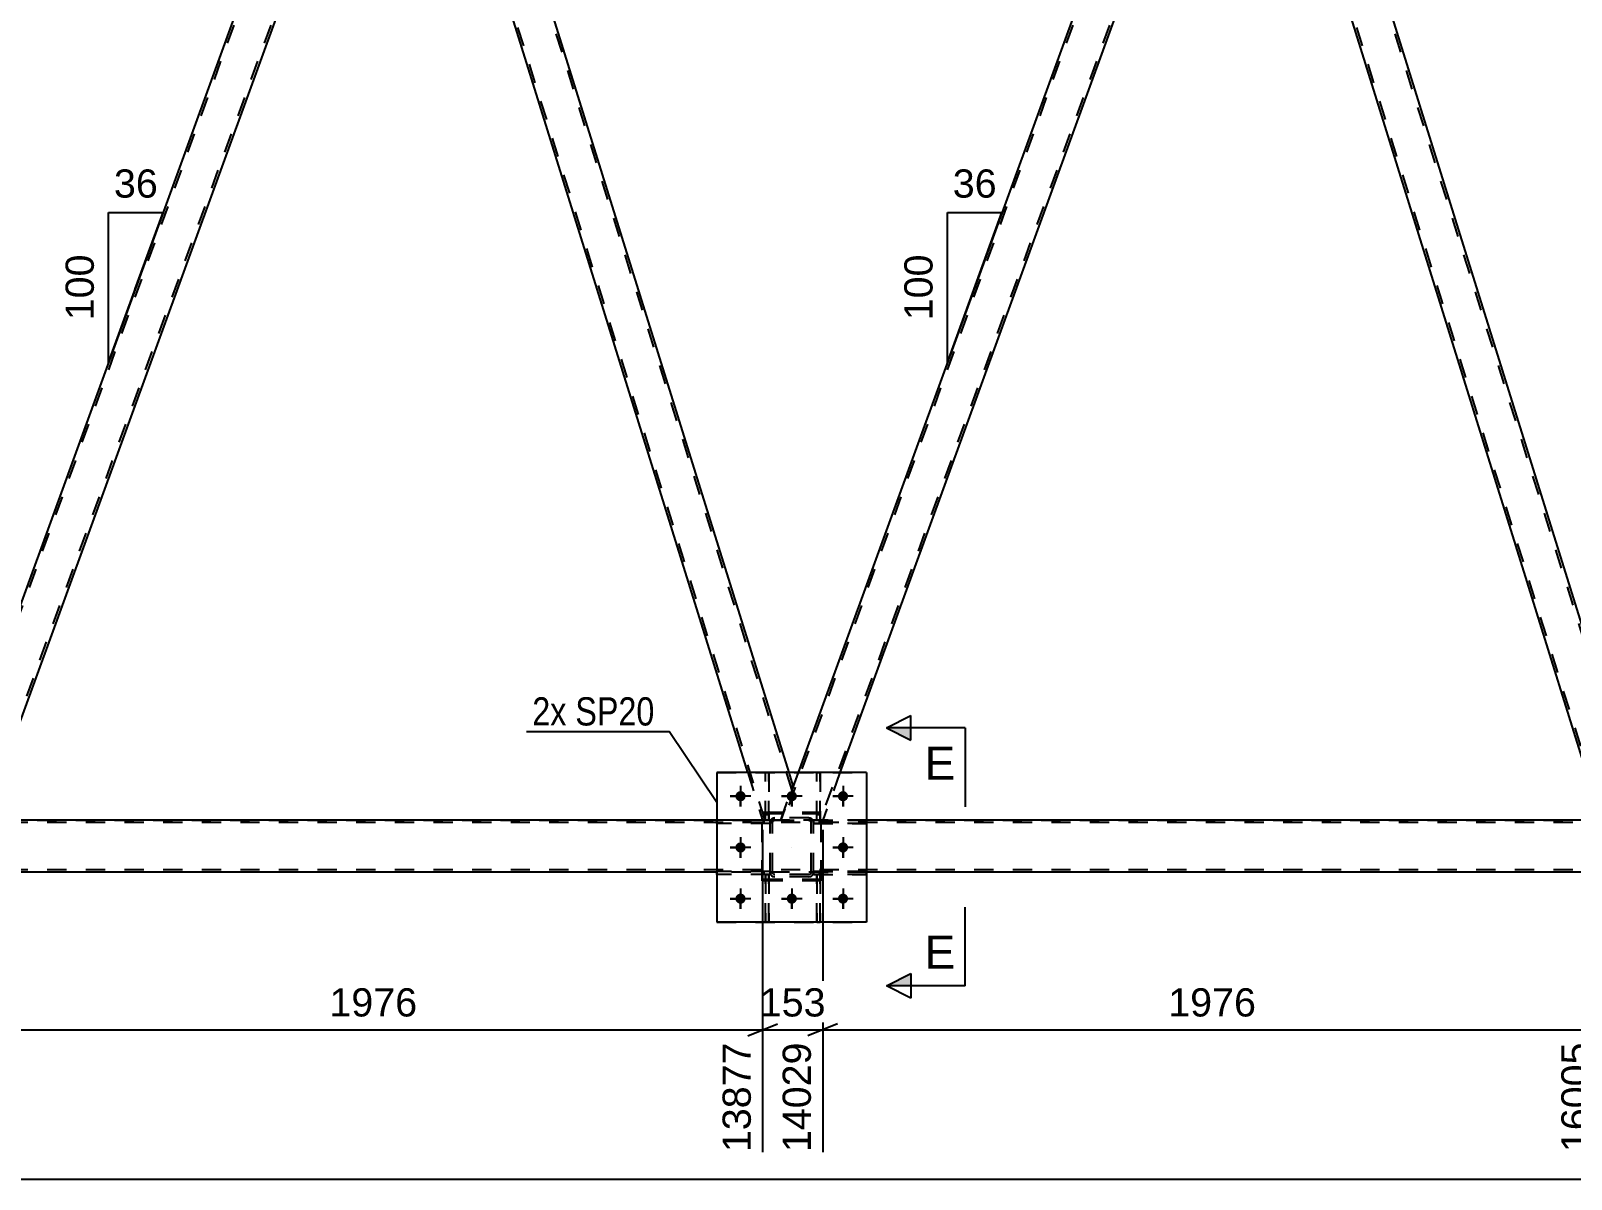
# Model space of a CAD drawing. Header units: millimetres. Extents: x 0 to 841, y 0 to 594.
# Drawn here: x 502.1 to 658.5, y 225.1 to 341.7 of the extents above; entities that cross this region are included whole.
import ezdxf

# ---------------------------------------------------------------- set-up
doc = ezdxf.new("R2010")
doc.units = ezdxf.units.MM
doc.linetypes.add('DXK_LINE_DOT2', pattern=[3.9198, 1.9599, -1.9599])
doc.linetypes.add('DXK_LINE_DOT3', pattern=[5.9187, 2.979, -0.9799, 0.9799, -0.9799])
doc.styles.add('Arial', font='arial.ttf', dxfattribs={"height": 0.2})
doc.styles.add('Arial Narrow', font='ARIALN.TTF', dxfattribs={"height": 0.2})

# ---------------------------------------------------------------- blocks, each defined once
blk = doc.blocks.new('Part-203724102-3162 - 2835')
at = {"color": 7, "linetype": 'DXK_LINE_DOT2'}
for p, q in [((581.55, 256.01), (581.55, 256.33)), ((581.55, 256.33), (586.95, 256.33)), ((586.95, 256.01), (581.55, 256.01)), ((582.15, 256.01), (582.15, 256.33)), ((586.95, 256.33), (586.95, 256.01))]:
    blk.add_line(p, q, dxfattribs=at)
blk = doc.blocks.new('Part-203724102-3144 - 2835')
at = {"color": 7, "linetype": 'DXK_LINE_DOT2'}
for p, q in [((582.35, 262.17), (576.35, 262.17)), ((576.35, 255.37), (576.35, 262.17)), ((582.35, 255.37), (582.35, 262.17)), ((582.35, 255.37), (576.35, 255.37))]:
    blk.add_line(p, q, dxfattribs=at)
blk = doc.blocks.new('Part-203724102-3152 - 2835')
at = {"color": 7, "linetype": 'DXK_LINE_DOT2'}
for p, q in [((577.15, 261.53), (571.75, 261.53)), ((571.75, 261.53), (571.75, 261.21)), ((577.15, 261.21), (571.75, 261.21)), ((576.55, 261.21), (576.55, 261.53)), ((577.15, 261.21), (577.15, 261.53))]:
    blk.add_line(p, q, dxfattribs=at)
blk = doc.blocks.new('Part-203724102-3145 - 2835')
at = {"color": 7, "linetype": 'DXK_LINE_DOT2'}
for p, q in [((582.35, 262.31), (576.35, 262.31)), ((576.35, 255.51), (576.35, 262.31)), ((582.35, 255.51), (582.35, 262.31)), ((582.35, 255.51), (576.35, 255.51))]:
    blk.add_line(p, q, dxfattribs=at)
blk = doc.blocks.new('Part-203724102-3043 - 2835')
at = {"color": 2, "linetype": 'Continuous'}
for p, q in [((541.47, 382.77), (539.93, 378.52)), ((542.79, 382.77), (541.47, 382.77)), ((579.07, 266.37), (542.79, 382.77)), ((574.88, 266.37), (539.93, 378.52))]:
    blk.add_line(p, q, dxfattribs=at)
at = {"color": 7, "linetype": 'DXK_LINE_DOT2'}
for p, q in [((579.36, 264.65), (542.54, 382.77)), ((576.64, 261.55), (540.06, 378.89)), ((574.88, 266.37), (576.39, 261.55)), ((579.49, 265.02), (579.07, 266.37)), ((578.23, 261.55), (579.49, 265.02)), ((576.39, 261.55), (578.23, 261.55))]:
    blk.add_line(p, q, dxfattribs=at)
blk = doc.blocks.new('Part-203724102-3157 - 2835')
at = {"color": 7, "linetype": 'DXK_LINE_DOT2'}
for p, q in [((582.22, 256.01), (581.9, 256.01)), ((581.9, 256.01), (581.9, 251.17)), ((581.9, 255.41), (582.22, 255.41)), ((582.22, 251.17), (582.22, 256.01)), ((581.9, 251.17), (582.22, 251.17))]:
    blk.add_line(p, q, dxfattribs=at)
blk = doc.blocks.new('Part-203724102-3185 - 2835')
at = {"color": 7, "linetype": 'DXK_LINE_DOT2'}
for p, q in [((577.02, 256.01), (576.7, 256.01)), ((576.7, 256.01), (576.7, 251.17)), ((576.7, 255.41), (577.02, 255.41)), ((577.02, 251.17), (577.02, 256.01)), ((576.7, 251.17), (577.02, 251.17))]:
    blk.add_line(p, q, dxfattribs=at)
blk = doc.blocks.new('Part-203724102-3078 - 2835')
at = {"color": 7, "linetype": 'DXK_LINE_DOT2'}
for p, q in [((537.47, 382.77), (493.35, 261.55)), ((541.22, 382.77), (497.1, 261.55)), ((537.47, 382.77), (537.49, 382.77)), ((541.47, 382.77), (539.93, 378.52)), ((493.1, 261.55), (494.36, 265.02)), ((497.35, 261.55), (493.1, 261.55))]:
    blk.add_line(p, q, dxfattribs=at)
at = {"color": 2, "linetype": 'Continuous'}
for p, q in [((537.22, 382.77), (494.36, 265.02)), ((541.47, 382.77), (537.22, 382.77)), ((539.93, 378.52), (497.35, 261.55))]:
    blk.add_line(p, q, dxfattribs=at)
blk = doc.blocks.new('Part-203724102-3083 - 2835')
at = {"color": 7, "linetype": 'DXK_LINE_DOT2'}
for p, q in [((622.61, 382.77), (578.49, 261.55)), ((626.35, 382.77), (582.23, 261.55)), ((622.61, 382.77), (622.63, 382.77)), ((626.61, 382.77), (625.06, 378.52)), ((579.99, 266.37), (578.23, 261.55)), ((584.24, 266.37), (582.49, 261.55)), ((582.49, 261.55), (578.23, 261.55))]:
    blk.add_line(p, q, dxfattribs=at)
at = {"color": 2, "linetype": 'Continuous'}
for p, q in [((622.35, 382.77), (579.99, 266.37)), ((622.35, 382.77), (626.61, 382.77)), ((625.06, 378.52), (584.24, 266.37))]:
    blk.add_line(p, q, dxfattribs=at)
blk = doc.blocks.new('Part-203724102-3093 - 2835')
at = {"color": 2, "linetype": 'Continuous'}
for p, q in [((626.61, 382.77), (625.06, 378.52)), ((627.93, 382.77), (626.61, 382.77)), ((664.63, 265.02), (627.93, 382.77)), ((661.52, 261.55), (625.06, 378.52)), ((664.36, 264.27), (663.36, 261.55)), ((664.63, 265.02), (664.36, 264.27))]:
    blk.add_line(p, q, dxfattribs=at)
at = {"color": 7, "linetype": 'DXK_LINE_DOT2'}
for p, q in [((664.49, 264.65), (627.67, 382.77)), ((661.77, 261.55), (625.2, 378.89)), ((664.61, 264.96), (664.36, 264.27)), ((661.52, 261.55), (663.36, 261.55))]:
    blk.add_line(p, q, dxfattribs=at)
blk = doc.blocks.new('Part-203724102-3146 - 2835')
at = {"color": 7, "linetype": 'DXK_LINE_DOT2'}
for p, q in [((577.15, 261.29), (577.18, 261.48)), ((577.18, 261.48), (577.15, 261.29)), ((577.15, 256.25), (577.15, 261.29)), ((577.39, 261.29), (577.4, 261.38)), ((577.39, 256.25), (577.39, 261.29)), ((577.4, 261.38), (577.46, 261.46)), ((577.44, 261.74), (577.63, 261.77)), ((577.63, 261.77), (577.44, 261.74)), ((577.46, 261.46), (577.53, 261.51)), ((577.53, 261.51), (577.63, 261.53)), ((581.07, 261.77), (577.63, 261.77)), ((577.63, 261.53), (581.07, 261.53)), ((581.07, 261.77), (581.25, 261.74)), ((581.25, 261.74), (581.07, 261.77)), ((581.07, 261.53), (581.16, 261.51)), ((581.16, 261.51), (581.24, 261.46)), ((581.24, 261.46), (581.29, 261.38)), ((581.29, 261.38), (581.31, 261.29)), ((581.31, 256.25), (581.31, 261.29)), ((581.51, 261.48), (581.55, 261.29)), ((581.55, 261.29), (581.51, 261.48)), ((581.55, 256.25), (581.55, 261.29)), ((577.18, 256.07), (577.15, 256.25)), ((577.15, 256.25), (577.18, 256.07)), ((577.4, 256.16), (577.39, 256.25)), ((577.46, 256.08), (577.4, 256.16)), ((577.63, 255.77), (577.44, 255.81)), ((577.44, 255.81), (577.63, 255.77)), ((577.53, 256.03), (577.46, 256.08)), ((577.63, 256.01), (577.53, 256.03)), ((581.07, 256.01), (577.63, 256.01)), ((581.07, 255.77), (577.63, 255.77)), ((581.16, 256.03), (581.07, 256.01)), ((581.25, 255.81), (581.07, 255.77)), ((581.07, 255.77), (581.25, 255.81)), ((581.24, 256.08), (581.16, 256.03)), ((581.29, 256.16), (581.24, 256.08)), ((581.31, 256.25), (581.29, 256.16)), ((581.55, 256.25), (581.51, 256.07)), ((581.51, 256.07), (581.55, 256.25))]:
    blk.add_line(p, q, dxfattribs=at)
at = {"color": 7, "linetype": 'DXK_LINE_DOT3'}
blk.add_line((579.35, 258.77), (579.35, 258.77), dxfattribs=at)
at = {"color": 7, "linetype": 'DXK_LINE_DOT2'}
for centre, start, end in [((577.63, 261.29), 112.5, 157.5), ((577.63, 261.29), 112.5, 157.5), ((581.07, 261.29), 22.5, 67.5), ((581.07, 261.29), 22.5, 67.5), ((577.63, 256.25), 202.5, 247.5), ((577.63, 256.25), 202.5, 247.5), ((581.07, 256.25), 292.5, 337.5), ((581.07, 256.25), 292.5, 337.5)]:
    blk.add_arc(centre, 0.48, start, end, dxfattribs=at)
blk = doc.blocks.new('Part-203724102-3148 - 2835')
at = {"color": 7, "linetype": 'DXK_LINE_DOT2'}
for p, q in [((581.9, 251.17), (581.9, 256.01)), ((581.9, 256.01), (582.22, 256.01)), ((581.9, 255.41), (582.22, 255.41)), ((582.22, 256.01), (582.22, 251.17)), ((582.22, 251.17), (581.9, 251.17))]:
    blk.add_line(p, q, dxfattribs=at)
blk = doc.blocks.new('Part-203724102-3150 - 2835')
at = {"color": 7, "linetype": 'DXK_LINE_DOT2'}
for p, q in [((581.9, 261.53), (581.9, 266.37)), ((581.9, 266.37), (582.22, 266.37)), ((582.22, 266.37), (582.22, 261.53)), ((581.9, 262.13), (582.22, 262.13)), ((582.22, 261.53), (581.9, 261.53))]:
    blk.add_line(p, q, dxfattribs=at)
blk = doc.blocks.new('Part-203724102-3151 - 2835')
at = {"color": 7, "linetype": 'DXK_LINE_DOT2'}
for p, q in [((577.15, 256.33), (571.75, 256.33)), ((571.75, 256.33), (571.75, 256.01)), ((577.15, 256.01), (571.75, 256.01)), ((576.55, 256.01), (576.55, 256.33)), ((577.15, 256.01), (577.15, 256.33))]:
    blk.add_line(p, q, dxfattribs=at)
blk = doc.blocks.new('Part-203724102-3153 - 2835')
at = {"color": 7, "linetype": 'DXK_LINE_DOT2'}
for p, q in [((586.95, 256.33), (581.55, 256.33)), ((581.55, 256.33), (581.55, 256.01)), ((581.55, 256.01), (586.95, 256.01)), ((582.15, 256.01), (582.15, 256.33)), ((586.95, 256.01), (586.95, 256.33))]:
    blk.add_line(p, q, dxfattribs=at)
blk = doc.blocks.new('Part-203724102-3154 - 2835')
at = {"color": 7, "linetype": 'DXK_LINE_DOT2'}
for p, q in [((586.95, 261.53), (581.55, 261.53)), ((581.55, 261.53), (581.55, 261.21)), ((581.55, 261.21), (586.95, 261.21)), ((582.15, 261.21), (582.15, 261.53)), ((586.95, 261.21), (586.95, 261.53))]:
    blk.add_line(p, q, dxfattribs=at)
blk = doc.blocks.new('Part-203724102-3155 - 2835')
at = {"color": 7, "linetype": 'DXK_LINE_DOT2'}
for p, q in [((577.15, 261.29), (577.18, 261.48)), ((577.18, 261.48), (577.15, 261.29)), ((577.15, 256.25), (577.15, 261.29)), ((577.39, 261.29), (577.4, 261.38)), ((577.39, 256.25), (577.39, 261.29)), ((577.4, 261.38), (577.46, 261.46)), ((577.44, 261.74), (577.63, 261.77)), ((577.63, 261.77), (577.44, 261.74)), ((577.46, 261.46), (577.53, 261.51)), ((577.53, 261.51), (577.63, 261.53)), ((581.07, 261.77), (577.63, 261.77)), ((577.63, 261.53), (581.07, 261.53)), ((581.07, 261.77), (581.25, 261.74)), ((581.25, 261.74), (581.07, 261.77)), ((581.07, 261.53), (581.16, 261.51)), ((581.16, 261.51), (581.24, 261.46)), ((581.24, 261.46), (581.29, 261.38)), ((581.29, 261.38), (581.31, 261.29)), ((581.31, 256.25), (581.31, 261.29)), ((581.51, 261.48), (581.55, 261.29)), ((581.55, 261.29), (581.51, 261.48)), ((581.55, 256.25), (581.55, 261.29)), ((577.18, 256.07), (577.15, 256.25)), ((577.15, 256.25), (577.18, 256.07)), ((577.4, 256.16), (577.39, 256.25)), ((577.46, 256.08), (577.4, 256.16)), ((577.63, 255.77), (577.44, 255.81)), ((577.44, 255.81), (577.63, 255.77)), ((577.53, 256.03), (577.46, 256.08)), ((577.63, 256.01), (577.53, 256.03)), ((581.07, 256.01), (577.63, 256.01)), ((581.07, 255.77), (577.63, 255.77)), ((581.16, 256.03), (581.07, 256.01)), ((581.25, 255.81), (581.07, 255.77)), ((581.07, 255.77), (581.25, 255.81)), ((581.24, 256.08), (581.16, 256.03)), ((581.29, 256.16), (581.24, 256.08)), ((581.31, 256.25), (581.29, 256.16)), ((581.55, 256.25), (581.51, 256.07)), ((581.51, 256.07), (581.55, 256.25))]:
    blk.add_line(p, q, dxfattribs=at)
at = {"color": 7, "linetype": 'DXK_LINE_DOT3'}
blk.add_line((579.35, 258.77), (579.35, 258.77), dxfattribs=at)
at = {"color": 7, "linetype": 'DXK_LINE_DOT2'}
for centre, start, end in [((577.63, 261.29), 112.5, 157.5), ((577.63, 261.29), 112.5, 157.5), ((581.07, 261.29), 22.5, 67.5), ((581.07, 261.29), 22.5, 67.5), ((577.63, 256.25), 202.5, 247.5), ((577.63, 256.25), 202.5, 247.5), ((581.07, 256.25), 292.5, 337.5), ((581.07, 256.25), 292.5, 337.5)]:
    blk.add_arc(centre, 0.48, start, end, dxfattribs=at)
blk = doc.blocks.new('Part-203724102-3159 - 2835')
at = {"color": 2, "linetype": 'Continuous'}
for p, q in [((581.9, 266.37), (581.9, 266.37)), ((582.22, 266.37), (581.9, 266.37)), ((582.22, 266.37), (582.22, 266.37))]:
    blk.add_line(p, q, dxfattribs=at)
at = {"color": 7, "linetype": 'DXK_LINE_DOT2'}
for p, q in [((581.9, 261.53), (581.9, 266.37)), ((582.22, 261.53), (582.22, 266.37)), ((581.9, 262.13), (582.22, 262.13)), ((582.22, 261.53), (581.9, 261.53))]:
    blk.add_line(p, q, dxfattribs=at)
blk = doc.blocks.new('Part-203724102-3160 - 2835')
at = {"color": 7, "linetype": 'DXK_LINE_DOT2'}
for p, q in [((577.15, 256.33), (571.75, 256.33)), ((571.75, 256.01), (571.75, 256.33)), ((577.15, 256.01), (571.75, 256.01)), ((576.55, 256.01), (576.55, 256.33)), ((577.15, 256.33), (577.15, 256.01))]:
    blk.add_line(p, q, dxfattribs=at)
blk = doc.blocks.new('Part-203724102-3161 - 2835')
at = {"color": 7, "linetype": 'DXK_LINE_DOT2'}
for p, q in [((577.15, 261.53), (571.75, 261.53)), ((571.75, 261.21), (571.75, 261.53)), ((577.15, 261.21), (571.75, 261.21)), ((576.55, 261.21), (576.55, 261.53)), ((577.15, 261.53), (577.15, 261.21))]:
    blk.add_line(p, q, dxfattribs=at)
blk = doc.blocks.new('Part-203724102-3163 - 2835')
at = {"color": 7, "linetype": 'DXK_LINE_DOT2'}
for p, q in [((581.55, 261.21), (581.55, 261.53)), ((581.55, 261.53), (586.95, 261.53)), ((586.95, 261.21), (581.55, 261.21)), ((582.15, 261.21), (582.15, 261.53)), ((586.95, 261.53), (586.95, 261.21))]:
    blk.add_line(p, q, dxfattribs=at)
blk = doc.blocks.new('Part-203724102-3168 - 2835')
at = {"color": 7, "linetype": 'DXK_LINE_DOT2'}
for p, q in [((571.75, 266.37), (586.95, 266.37)), ((571.75, 266.37), (571.75, 251.17)), ((586.95, 266.37), (586.95, 251.17)), ((571.75, 251.17), (586.95, 251.17))]:
    blk.add_line(p, q, dxfattribs=at)
blk = doc.blocks.new('Part-203724102-3173 - 2835')
at = {"color": 2, "linetype": 'Continuous'}
for p, q in [((586.95, 266.37), (571.75, 266.37)), ((571.75, 266.37), (571.75, 251.17)), ((586.95, 266.37), (586.95, 251.17)), ((586.95, 251.17), (571.75, 251.17))]:
    blk.add_line(p, q, dxfattribs=at)
blk = doc.blocks.new('Part-203724102-3176 - 2835')
at = {"color": 7, "linetype": 'DXK_LINE_DOT2'}
for p, q in [((576.7, 251.17), (576.7, 256.01)), ((576.7, 256.01), (577.02, 256.01)), ((576.7, 255.41), (577.02, 255.41)), ((577.02, 256.01), (577.02, 251.17)), ((577.02, 251.17), (576.7, 251.17))]:
    blk.add_line(p, q, dxfattribs=at)
blk = doc.blocks.new('Part-203724102-3178 - 2835')
at = {"color": 7, "linetype": 'DXK_LINE_DOT2'}
for p, q in [((576.7, 261.53), (576.7, 266.37)), ((576.7, 266.37), (577.02, 266.37)), ((577.02, 266.37), (577.02, 261.53)), ((576.7, 262.13), (577.02, 262.13)), ((577.02, 261.53), (576.7, 261.53))]:
    blk.add_line(p, q, dxfattribs=at)
blk = doc.blocks.new('Part-203724102-3187 - 2835')
at = {"color": 2, "linetype": 'Continuous'}
for p, q in [((576.7, 266.37), (576.7, 266.37)), ((577.02, 266.37), (576.7, 266.37)), ((577.02, 266.37), (577.02, 266.37))]:
    blk.add_line(p, q, dxfattribs=at)
at = {"color": 7, "linetype": 'DXK_LINE_DOT2'}
for p, q in [((576.7, 261.53), (576.7, 266.37)), ((577.02, 261.53), (577.02, 266.37)), ((576.7, 262.13), (577.02, 262.13)), ((577.02, 261.53), (576.7, 261.53))]:
    blk.add_line(p, q, dxfattribs=at)
blk = doc.blocks.new('Part-203724102-3412 - 2835')
at = {"color": 7, "linetype": 'DXK_LINE_DOT2'}
for p, q in [((733.09, 261.31), (59.43, 261.31)), ((146.06, 261.55), (733.09, 261.55)), ((586.95, 261.55), (571.75, 261.55)), ((733.09, 256.51), (59.43, 256.51)), ((586.95, 256.27), (571.75, 256.27))]:
    blk.add_line(p, q, dxfattribs=at)
at = {"color": 2, "linetype": 'Continuous'}
for p, q in [((571.75, 261.55), (331.53, 261.55)), ((733.09, 261.55), (586.95, 261.55)), ((571.75, 256.27), (331.53, 256.27)), ((733.09, 256.27), (586.95, 256.27))]:
    blk.add_line(p, q, dxfattribs=at)
blk = doc.blocks.new('Bolt-203724102-3420 - 2835')
at = {"color": 1, "linetype": 'Continuous'}
for p, q in [((574.15, 265.01), (574.15, 264.32)), ((579.35, 265.01), (579.35, 264.32)), ((584.55, 265.01), (584.55, 264.32)), ((573.11, 263.97), (573.8, 263.97)), ((574.15, 262.93), (574.15, 263.63)), ((575.19, 263.97), (574.49, 263.97)), ((578.31, 263.97), (579, 263.97)), ((579.35, 262.93), (579.35, 263.63)), ((580.39, 263.97), (579.69, 263.97)), ((583.51, 263.97), (584.2, 263.97)), ((584.55, 262.93), (584.55, 263.63)), ((585.59, 263.97), (584.89, 263.97)), ((574.15, 259.81), (574.15, 259.12)), ((584.55, 259.81), (584.55, 259.12)), ((573.11, 258.77), (573.8, 258.77)), ((574.15, 257.73), (574.15, 258.43)), ((575.19, 258.77), (574.49, 258.77)), ((583.51, 258.77), (584.2, 258.77)), ((584.55, 257.73), (584.55, 258.43)), ((585.59, 258.77), (584.89, 258.77)), ((573.11, 253.57), (573.8, 253.57)), ((574.15, 254.61), (574.15, 253.92)), ((575.19, 253.57), (574.49, 253.57)), ((578.31, 253.57), (579, 253.57)), ((579.35, 254.61), (579.35, 253.92)), ((580.39, 253.57), (579.69, 253.57)), ((583.51, 253.57), (584.2, 253.57)), ((584.55, 254.61), (584.55, 253.92)), ((585.59, 253.57), (584.89, 253.57)), ((574.15, 252.53), (574.15, 253.23)), ((579.35, 252.53), (579.35, 253.23)), ((584.55, 252.53), (584.55, 253.23))]:
    blk.add_line(p, q, dxfattribs=at)
blk = doc.blocks.new('Bolt-203724102-3421 - 2835')
at = {"linetype": 'Continuous'}
for points in [[(574.67, 263.97, -1), (573.63, 263.97, -1)], [(579.87, 263.97, -1), (578.83, 263.97, -1)], [(585.07, 263.97, -1), (584.03, 263.97, -1)], [(574.67, 258.77, -1), (573.63, 258.77, -1)], [(585.07, 258.77, -1), (584.03, 258.77, -1)], [(574.67, 253.57, -1), (573.63, 253.57, -1)], [(579.87, 253.57, -1), (578.83, 253.57, -1)], [(585.07, 253.57, -1), (584.03, 253.57, -1)]]:
    blk.add_hatch(color=1, dxfattribs=at).paths.add_polyline_path(points)
at = {"color": 1, "linetype": 'Continuous'}
for p, q in [((574.15, 265.01), (574.15, 262.93)), ((579.35, 265.01), (579.35, 262.93)), ((584.55, 265.01), (584.55, 262.93)), ((575.19, 263.97), (573.11, 263.97)), ((580.39, 263.97), (578.31, 263.97)), ((585.59, 263.97), (583.51, 263.97)), ((574.15, 259.81), (574.15, 257.73)), ((584.55, 259.81), (584.55, 257.73)), ((575.19, 258.77), (573.11, 258.77)), ((585.59, 258.77), (583.51, 258.77)), ((575.19, 253.57), (573.11, 253.57)), ((574.15, 254.61), (574.15, 252.53)), ((580.39, 253.57), (578.31, 253.57)), ((579.35, 254.61), (579.35, 252.53)), ((585.59, 253.57), (583.51, 253.57)), ((584.55, 254.61), (584.55, 252.53))]:
    blk.add_line(p, q, dxfattribs=at)
blk = doc.blocks.new('StraightDimension-203724102-3859 - 2835')
at = {"color": 7, "linetype": 'Continuous'}
blk.add_line((50.81, 225.09), (777.38, 225.09), dxfattribs=at)
blk = doc.blocks.new('StraightDimension-203724102-3476 - 2835')
at = {"color": 7, "linetype": 'Continuous'}
for p, q in [((582.49, 260.55), (582.49, 227.84)), ((661.52, 260.55), (661.52, 227.84)), ((583.99, 240.86), (580.99, 239.66)), ((660.02, 239.66), (663.02, 240.86)), ((582.49, 240.26), (661.52, 240.26))]:
    blk.add_line(p, q, dxfattribs=at)
at = {"color": 0}
blk.add_wipeout([(627.05, 241.01), (627.05, 245.21), (616.96, 245.21), (616.96, 241.01)], dxfattribs=at)
at = {"color": 0, "linetype": 'Continuous'}
blk.add_wipeout([(660.92, 239.56), (656.72, 239.56), (656.72, 227.24), (660.92, 227.24)], dxfattribs=at)
at = {"color": 3, "style": 'Arial'}
blk.add_text('1976', height=2.865, dxfattribs=at).set_placement((617.56, 241.61))
at = {"color": 3, "linetype": 'Continuous', "style": 'Arial'}
blk.add_text('16005', height=2.865, rotation=90.0002, dxfattribs=at).set_placement((660.32, 227.84))
blk = doc.blocks.new('StraightDimension-203724102-3494 - 2835')
at = {"color": 7, "linetype": 'Continuous'}
for p, q in [((576.39, 260.55), (576.39, 227.84)), ((582.49, 260.55), (582.49, 227.84)), ((574.89, 239.66), (577.89, 240.86)), ((583.99, 240.86), (580.99, 239.66)), ((576.39, 240.26), (582.49, 240.26))]:
    blk.add_line(p, q, dxfattribs=at)
at = {"color": 0}
blk.add_wipeout([(583.37, 241.01), (583.37, 245.21), (575.5, 245.21), (575.5, 241.01)], dxfattribs=at)
at = {"color": 0, "linetype": 'Continuous'}
blk.add_wipeout([(581.89, 239.56), (577.69, 239.56), (577.69, 227.24), (581.89, 227.24)], dxfattribs=at)
at = {"color": 3, "style": 'Arial'}
blk.add_text('153', height=2.865, dxfattribs=at).set_placement((576.1, 241.61))
at = {"color": 3, "linetype": 'Continuous', "style": 'Arial'}
blk.add_text('14029', height=2.865, rotation=90.0002, dxfattribs=at).set_placement((581.29, 227.84))
blk = doc.blocks.new('StraightDimension-203724102-3512 - 2835')
at = {"color": 7, "linetype": 'Continuous'}
for p, q in [((497.35, 260.55), (497.35, 227.84)), ((576.39, 260.55), (576.39, 227.84)), ((498.85, 240.86), (495.85, 239.66)), ((574.89, 239.66), (577.89, 240.86)), ((497.35, 240.26), (576.39, 240.26))]:
    blk.add_line(p, q, dxfattribs=at)
at = {"color": 0}
blk.add_wipeout([(541.92, 241.01), (541.92, 245.21), (531.82, 245.21), (531.82, 241.01)], dxfattribs=at)
at = {"color": 0, "linetype": 'Continuous'}
blk.add_wipeout([(575.79, 239.56), (571.59, 239.56), (571.59, 227.24), (575.79, 227.24)], dxfattribs=at)
at = {"color": 3, "style": 'Arial'}
blk.add_text('1976', height=2.865, dxfattribs=at).set_placement((532.42, 241.61))
at = {"color": 3, "linetype": 'Continuous', "style": 'Arial'}
blk.add_text('13877', height=2.865, rotation=90.0002, dxfattribs=at).set_placement((575.19, 227.84))
blk = doc.blocks.new('AngleDimension-203724102-4570 - 2835')
at = {"color": 7, "linetype": 'Continuous'}
for p, q in [((510.01, 323.23), (515.55, 323.23)), ((510.01, 308.01), (515.55, 323.23)), ((510.01, 308.01), (510.01, 323.23)), ((512.72, 315.47), (515.55, 323.23))]:
    blk.add_line(p, q, dxfattribs=at)
at = {"color": 0}
for points in [[(515.6, 324.13), (515.6, 328.33), (509.95, 328.33), (509.95, 324.13)], [(509.11, 319.55), (504.91, 319.55), (504.91, 311.68), (509.11, 311.68)]]:
    blk.add_wipeout(points, dxfattribs=at)
at = {"color": 3, "style": 'Arial'}
blk.add_text('36', height=2.865, dxfattribs=at).set_placement((510.55, 324.73))
blk.add_text('100', height=2.865, rotation=90.0002, dxfattribs=at).set_placement((508.51, 312.28))
blk = doc.blocks.new('AngleDimension-203724102-4631 - 2835')
at = {"color": 7, "linetype": 'Continuous'}
for p, q in [((595.14, 323.23), (600.68, 323.23)), ((595.14, 308.01), (600.68, 323.23)), ((595.14, 308.01), (595.14, 323.23)), ((597.86, 315.47), (600.68, 323.23))]:
    blk.add_line(p, q, dxfattribs=at)
at = {"color": 0}
for points in [[(600.73, 324.13), (600.73, 328.33), (595.09, 328.33), (595.09, 324.13)], [(594.24, 319.55), (590.04, 319.55), (590.04, 311.68), (594.24, 311.68)]]:
    blk.add_wipeout(points, dxfattribs=at)
at = {"color": 3, "style": 'Arial'}
blk.add_text('36', height=2.865, dxfattribs=at).set_placement((595.69, 324.73))
blk.add_text('100', height=2.865, rotation=90.0002, dxfattribs=at).set_placement((593.64, 312.28))
blk = doc.blocks.new('MarkSet-203724102-4714 - 2835')
at = {"color": 30, "linetype": 'Continuous'}
blk.add_line((571.75, 263.32), (566.92, 270.55), dxfattribs=at)
at = {"color": 0}
for points in [[(556.48, 271.15), (556.48, 274.15), (553.01, 274.15), (553.01, 271.15)], [(565.42, 271.15), (565.42, 274.15), (557.38, 274.15), (557.38, 271.15)]]:
    blk.add_wipeout(points, dxfattribs=at)
for points in [[(556.48, 271.15), (556.48, 274.15), (553.01, 274.15), (553.01, 271.15)], [(565.42, 271.15), (565.42, 274.15), (557.38, 274.15), (557.38, 271.15)]]:
    blk.add_wipeout(points, dxfattribs=at)
at = {"color": 30, "linetype": 'Continuous'}
blk.add_line((552.41, 270.55), (566.92, 270.55), dxfattribs=at)
at = {"color": 3, "style": 'Arial Narrow'}
for s, p in [('2x', (553.01, 271.15)), ('SP20', (557.38, 271.15))]:
    blk.add_text(s, height=2.863, dxfattribs=at).set_placement(p)
blk = doc.blocks.new('SectionMark-203724102-15353 - 2835')
at = {"linetype": 'Continuous'}
for points in [[(591.45, 270.9), (591.45, 269.65), (588.95, 270.9)], [(591.45, 245.96), (591.45, 244.71), (588.95, 244.71)]]:
    blk.add_hatch(color=6, dxfattribs=at).paths.add_polyline_path(points)
at = {"color": 6, "linetype": 'Continuous'}
for p, q in [((588.95, 270.9), (591.45, 272.15)), ((591.45, 269.65), (591.45, 272.15)), ((596.95, 270.9), (588.95, 270.9)), ((588.95, 270.9), (591.45, 269.65)), ((596.95, 270.9), (596.95, 262.9)), ((596.95, 244.71), (596.95, 252.71)), ((588.95, 244.71), (591.45, 245.96)), ((591.45, 245.96), (591.45, 243.46)), ((596.95, 244.71), (588.95, 244.71)), ((591.45, 243.46), (588.95, 244.71))]:
    blk.add_line(p, q, dxfattribs=at)
at = {"color": 0, "linetype": 'Continuous'}
for points in [[(595.95, 265.65), (595.95, 269.15), (592.84, 269.15), (592.84, 265.65)], [(595.95, 246.46), (595.95, 249.96), (592.84, 249.96), (592.84, 246.46)]]:
    blk.add_wipeout(points, dxfattribs=at)
at = {"color": 3, "linetype": 'Continuous', "style": 'Arial'}
for p in [(592.84, 265.65), (592.84, 246.46)]:
    blk.add_text('E', height=3.34, dxfattribs=at).set_placement(p)

msp = doc.modelspace()

# ---------------------------------------------------------------- block references
for name in ['Part-203724102-3078 - 2835', 'Part-203724102-3043 - 2835', 'Part-203724102-3083 - 2835', 'Part-203724102-3093 - 2835', 'Part-203724102-3168 - 2835', 'Part-203724102-3173 - 2835', 'Part-203724102-3178 - 2835', 'Part-203724102-3187 - 2835', 'Part-203724102-3150 - 2835', 'Part-203724102-3159 - 2835', 'Bolt-203724102-3420 - 2835', 'Bolt-203724102-3421 - 2835', 'Part-203724102-3412 - 2835', 'Part-203724102-3152 - 2835', 'Part-203724102-3161 - 2835', 'Part-203724102-3145 - 2835', 'Part-203724102-3144 - 2835', 'Part-203724102-3146 - 2835', 'Part-203724102-3155 - 2835', 'Part-203724102-3154 - 2835', 'Part-203724102-3163 - 2835', 'Part-203724102-3151 - 2835', 'Part-203724102-3160 - 2835', 'Part-203724102-3185 - 2835', 'Part-203724102-3176 - 2835', 'Part-203724102-3162 - 2835', 'Part-203724102-3153 - 2835', 'Part-203724102-3157 - 2835', 'Part-203724102-3148 - 2835']:
    msp.add_blockref(name, (0, 0))

# ---------------------------------------------------------------- next in the draw order: block references
msp.add_blockref('StraightDimension-203724102-3859 - 2835', (0, 0))

# ---------------------------------------------------------------- next in the draw order: block references
for name in ['AngleDimension-203724102-4570 - 2835', 'AngleDimension-203724102-4631 - 2835', 'MarkSet-203724102-4714 - 2835', 'StraightDimension-203724102-3476 - 2835']:
    msp.add_blockref(name, (0, 0))

# ---------------------------------------------------------------- next in the draw order: block references
for name in ['SectionMark-203724102-15353 - 2835', 'StraightDimension-203724102-3494 - 2835']:
    msp.add_blockref(name, (0, 0))

# ---------------------------------------------------------------- next in the draw order: block references
msp.add_blockref('StraightDimension-203724102-3512 - 2835', (0, 0))

doc.saveas('drawing.dxf')
